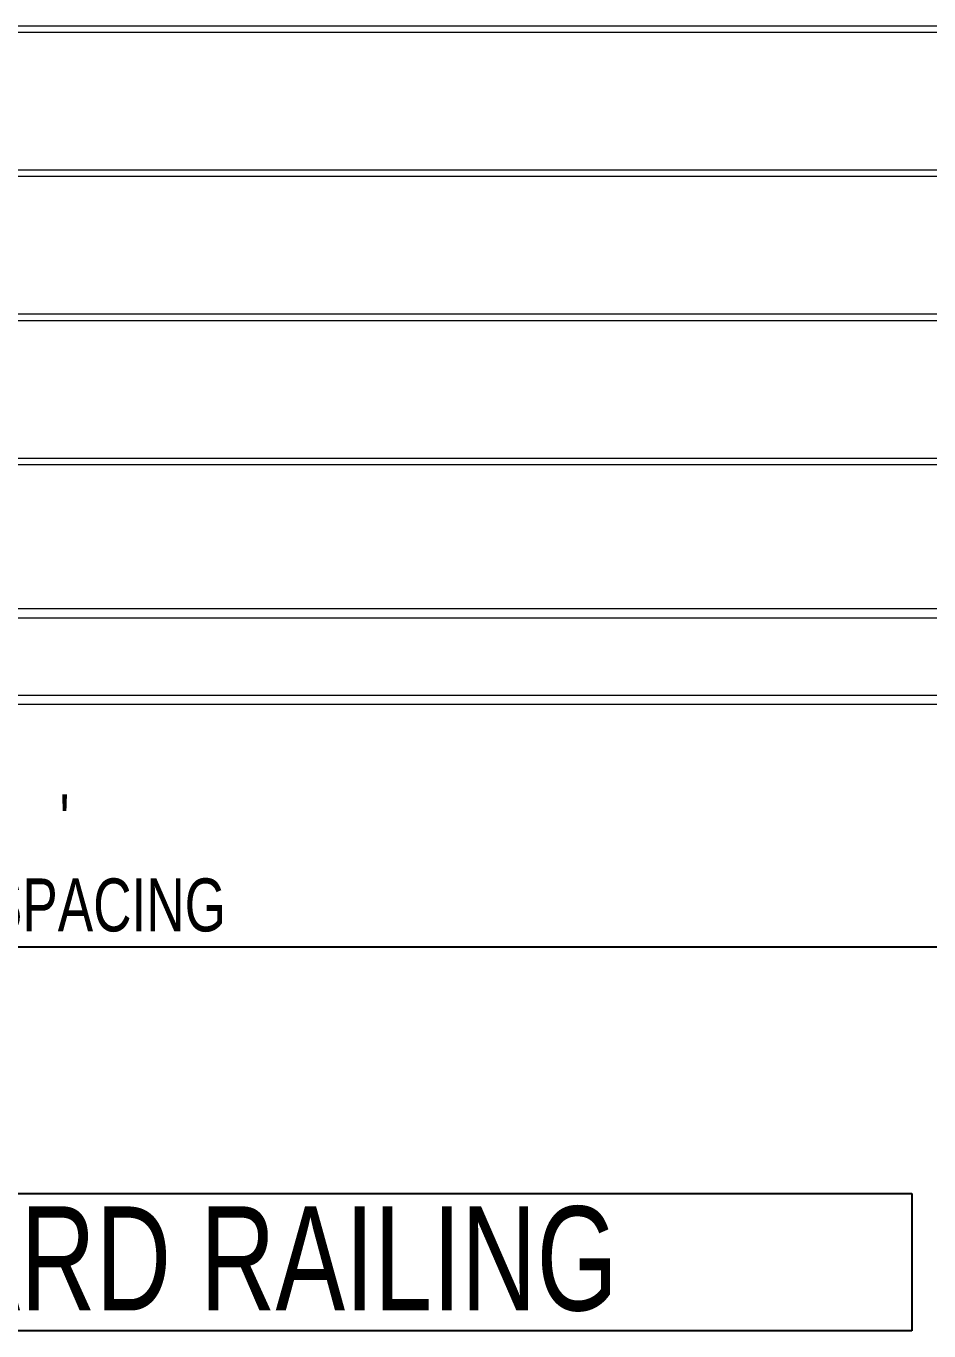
# Model space of a CAD drawing. Header units: inches. Extents: x 0.03 to 2.74, y 0.01 to 1.91.
# Drawn here: x 0.9796 to 1.1754, y 0.7503 to 1.0333 of the extents above; entities that cross this region are included whole.
import ezdxf

# ---------------------------------------------------------------- set-up
doc = ezdxf.new("R2010")
doc.units = ezdxf.units.IN
doc.header["$MEASUREMENT"] = 0
doc.layers.add('SLD-0_0', color=7, linetype='Continuous')
doc.styles.add('SLDTEXTSTYLE0', font='TXT', dxfattribs={"width": 0.75})
doc.dimstyles.new('SLDDIMSTYLE2', dxfattribs={"dimtxt": 0.01148293963254593, "dimasz": 0.01083333333333333, "dimexe": 0, "dimexo": 0.0625, "dimgap": 0.002870734908136483, "dimtad": 1, "dimdec": 1, "dimlfac": 8, "dimrnd": 1e-09, "dimzin": 4, "dimdsep": 46, "dimtxsty": 'SLDTEXTSTYLE0', "dimsah": 1, "dimcen": 0.09, "dimadec": 0, "dimazin": 1, "dimtfac": 1, "dimtdec": 1, "dimtofl": 0, "dimtmove": 0, "dimatfit": 3, "dimfxl": 1, "dimfrac": 2, "dimtolj": 1, "dimtzin": 12, "dimarcsym": 0})

# ---------------------------------------------------------------- blocks, each defined once
blk = doc.blocks.new('SW_NOTE_7')
at = {"layer": 'SLD-0_0', "color": 0}
for p, q in [((-0.0005818709958812347, 0.0319172398999682), (0.540376578716621, 0.0319172398999682)), ((0.540376578716621, 0.0319172398999682), (0.540376578716621, 0.002091422672576161)), ((0.540376578716621, 0.002091422672576161), (-0.0005818709958812347, 0.002091422672576161))]:
    blk.add_line(p, q, dxfattribs=at)
at = {"layer": 'SLD-0_0', "color": 0, "insert": (0.2637803819444444, 0.0290935427379089), "char_height": 0.02256944444444444, "attachment_point": 2, "style": 'SLDTEXTSTYLE0'}
blk.add_mtext('LEVEL 42" STANDARD GUARD RAILING', dxfattribs=at)
blk = doc.blocks.new('_D')
at = {"layer": 'SLD-0_0', "color": 7}
for p, q in [((0.6606085294715078, 0.9036886504832545), (0.6606085294715078, 0.8303618788297114)), ((1.285608529471508, 0.9036886504832545), (1.285608529471508, 0.8303618788297114)), ((0.6606085294715078, 0.8336427187247245), (1.285608529471508, 0.8336427187247245))]:
    blk.add_line(p, q, dxfattribs=at)
for points in [[(0.6606085294715078, 0.8336427187247245), (0.6714418628048412, 0.8319760520580578), (0.6714418628048412, 0.8353093853913912)], [(1.285608529471508, 0.8336427187247245), (1.274775196138175, 0.8353093853913912), (1.274775196138175, 0.8319760520580578)]]:
    blk.add_solid(points, dxfattribs=at)
at = {"layer": 'SLD-0_0', "color": 7, "char_height": 0.01148293963254593, "attachment_point": 1, "style": 'SLDTEXTSTYLE0'}
for s, insert in [('5.0', (0.9563227050494508, 0.8666741718272122, 4.101049868753674e-05)), ("'", (0.9868641363988964, 0.8666741718272122, 4.101049868753674e-05)), ("MAINTAIN 5' MAX SPACING", (0.8729358338972576, 0.8484450051898785, 4.101049868753674e-05))]:
    blk.add_mtext(s, dxfattribs=dict(at, insert=insert))

msp = doc.modelspace()

# ---------------------------------------------------------------- linework, layer by layer
at = {"color": 7, "linetype": 'Continuous', "lineweight": 15}
for p, q in [((1.271636058737264, 1.033271573711568), (0.6745478041440871, 1.033271573711568)), ((0.6745478041440871, 1.031969490378235), (1.271636058737264, 1.031969490378235)), ((1.271636058737264, 1.002021573711568), (0.6745478041440871, 1.002021573711568)), ((0.6745478041440871, 1.000719490378235), (1.271636058737264, 1.000719490378235)), ((1.271636058737264, 0.9707715737115683), (0.6745478041440871, 0.9707715737115683)), ((0.6745478041440871, 0.9694694903782349), (1.271636058737264, 0.9694694903782349)), ((1.271636058737264, 0.9395215737115683), (0.6745478041440871, 0.9395215737115683)), ((0.6745478041440871, 0.9382194903782349), (1.271636058737264, 0.9382194903782349)), ((0.6023107949726365, 0.9069694903782677), (1.340499771350589, 0.9069694903782686)), ((1.340499771350589, 0.9049189654438873), (0.6023107949726365, 0.9049189654438865)), ((0.6023107949726365, 0.8881866819793196), (1.340499771350589, 0.8881866819793204)), ((1.340499771350589, 0.8861361570449354), (0.6023107949726364, 0.8861361570449345))]:
    msp.add_line(p, q, dxfattribs=at)

# ---------------------------------------------------------------- block references
at = {"layer": 'SLD-0_0', "color": 7}
msp.add_blockref('SW_NOTE_7', (0.6313101823633773, 0.7482497028017128), dxfattribs=at)

# ---------------------------------------------------------------- dimensions: what is measured, and where the dimension line sits
dim = msp.add_linear_dim(base=(1.285608529471508, 0.8336427187247243), p1=(0.6606085294715078, 0.9069694903782677), p2=(1.285608529471508, 0.9069694903782677), text="<>'\\PMAINTAIN 5' MAX SPACING", dimstyle='SLDDIMSTYLE2', dxfattribs=at)
dim.commit()
dim.dimension.update_dxf_attribs({"geometry": '_D', "text_midpoint": (0.9731085294715078, 0.8336427187247243)})

doc.saveas('drawing.dxf')
